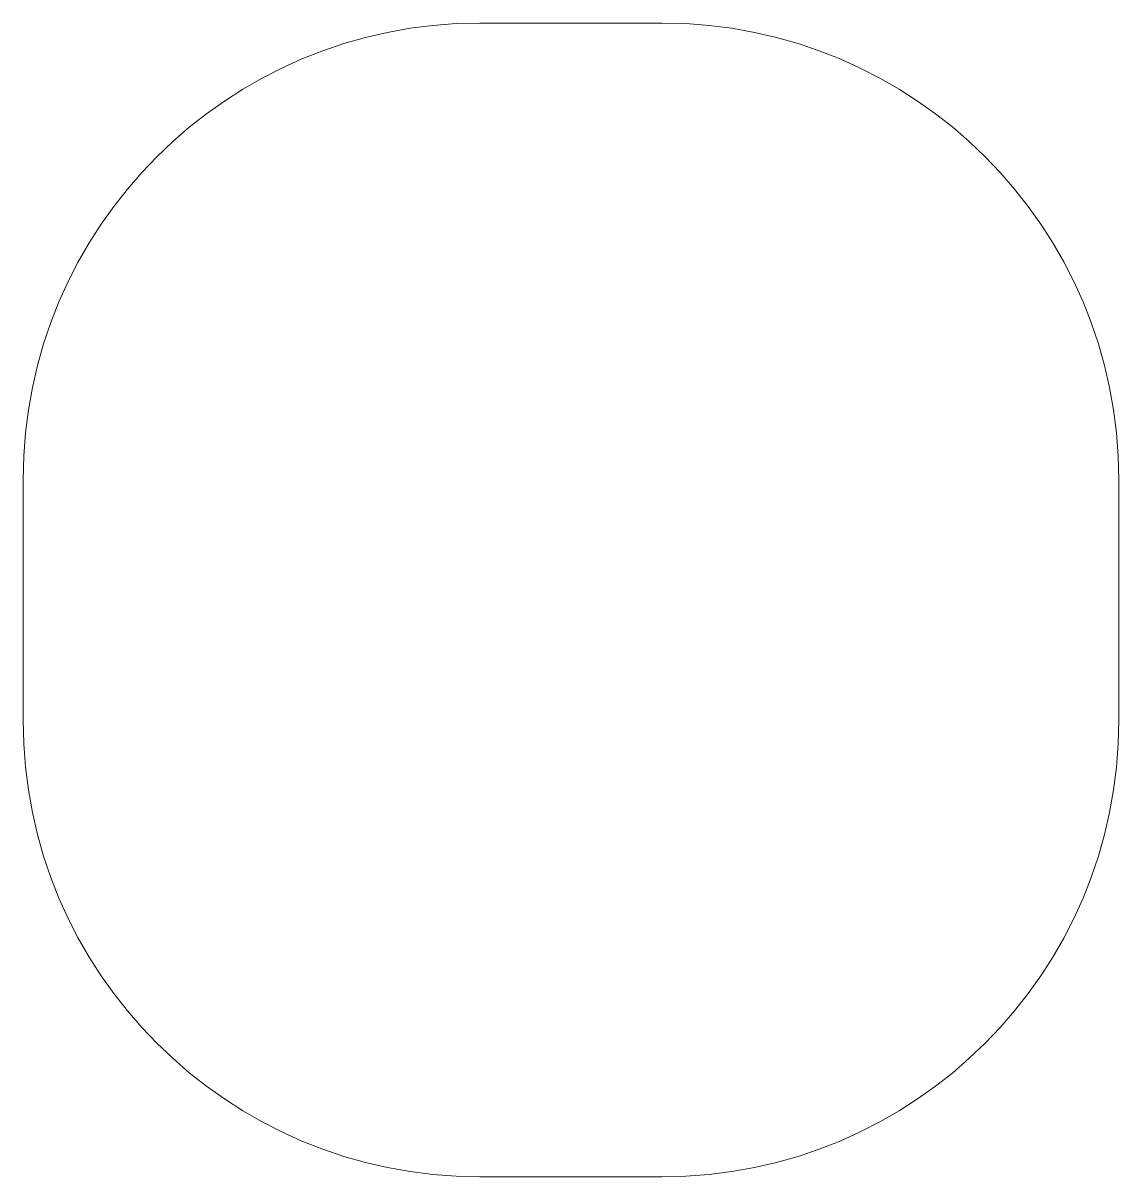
# Model space of a CAD drawing. Header units: millimetres. Extents: x -6 to 6, y -13.7 to -1.1.
import ezdxf

# ---------------------------------------------------------------- set-up
doc = ezdxf.new("R2010")
doc.units = ezdxf.units.MM
doc.header["$MEASUREMENT"] = 0
doc.layers.add('1', color=7, linetype='Continuous', lineweight=0)

msp = doc.modelspace()

# ---------------------------------------------------------------- linework, layer by layer
at = {"layer": '1'}
for p, q in [((-1, -1.087), (1, -1.087)), ((-6, -8.727), (-6, -6.087)), ((6, -6.087), (6, -8.727)), ((1, -13.727), (-1, -13.727))]:
    msp.add_line(p, q, dxfattribs=at)
for centre, start, end in [((-1, -6.087), 90, 180), ((1, -6.087), 0, 90), ((-1, -8.727), 180, 270), ((1, -8.727), 270, 0)]:
    msp.add_arc(centre, 5, start, end, dxfattribs=at)

doc.saveas('drawing.dxf')
